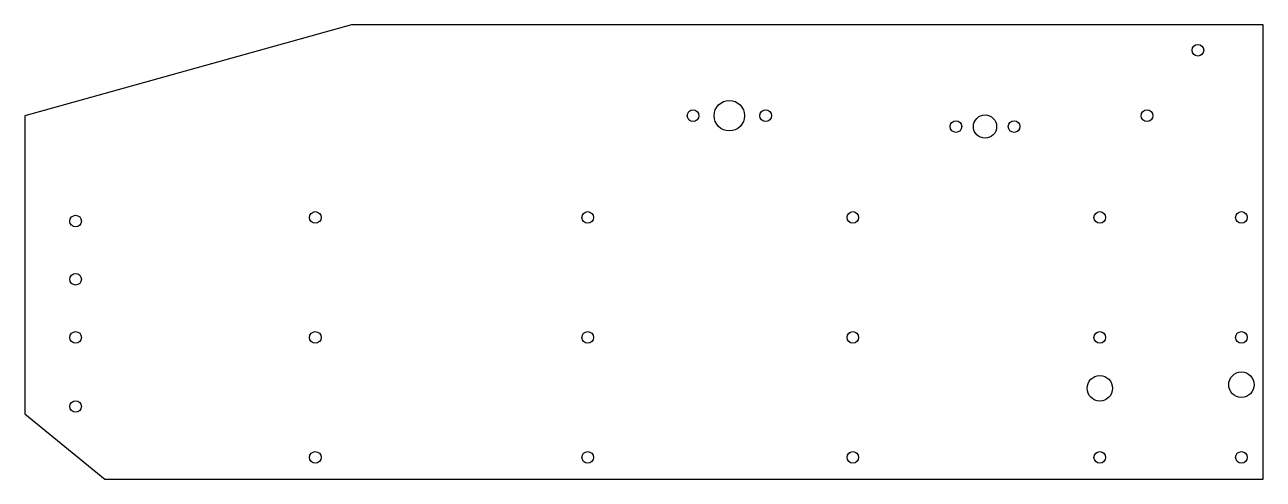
# Model space of a CAD drawing. Header units: metres. Extents: x 0 to 341, y 0 to 125.
import ezdxf

# ---------------------------------------------------------------- set-up
doc = ezdxf.new("R2010")
doc.units = ezdxf.units.M

msp = doc.modelspace()

# ---------------------------------------------------------------- linework, layer by layer
at = {"layer": 'CUT'}
for p, q in [((90, 125), (0, 100)), ((341, 125), (90, 125)), ((341, 0), (341, 125)), ((0, 100), (0, 18)), ((0, 18), (22, 0)), ((22, 0), (341, 0))]:
    msp.add_line(p, q, dxfattribs=at)
at = {"layer": 'DRILL'}
for centre, radius in [((323, 118), 1.6), ((194, 100), 4.2), ((184, 100), 1.6), ((204, 100), 1.6), ((264.4, 97), 3.2), ((309, 100), 1.6), ((256.4, 97), 1.6), ((272.4, 97), 1.6), ((14, 71), 1.6), ((80, 72), 1.6), ((155, 72), 1.6), ((228, 72), 1.6), ((296, 72), 1.6), ((335, 72), 1.6), ((14, 55), 1.6), ((14, 39), 1.6), ((80, 39), 1.6), ((155, 39), 1.6), ((228, 39), 1.6), ((296, 39), 1.6), ((335, 39), 1.6), ((296, 25), 3.5), ((335, 26), 3.5), ((14, 20), 1.6), ((80, 6), 1.6), ((155, 6), 1.6), ((228, 6), 1.6), ((296, 6), 1.6), ((335, 6), 1.6)]:
    msp.add_circle(centre, radius, dxfattribs=at)

doc.saveas('drawing.dxf')
